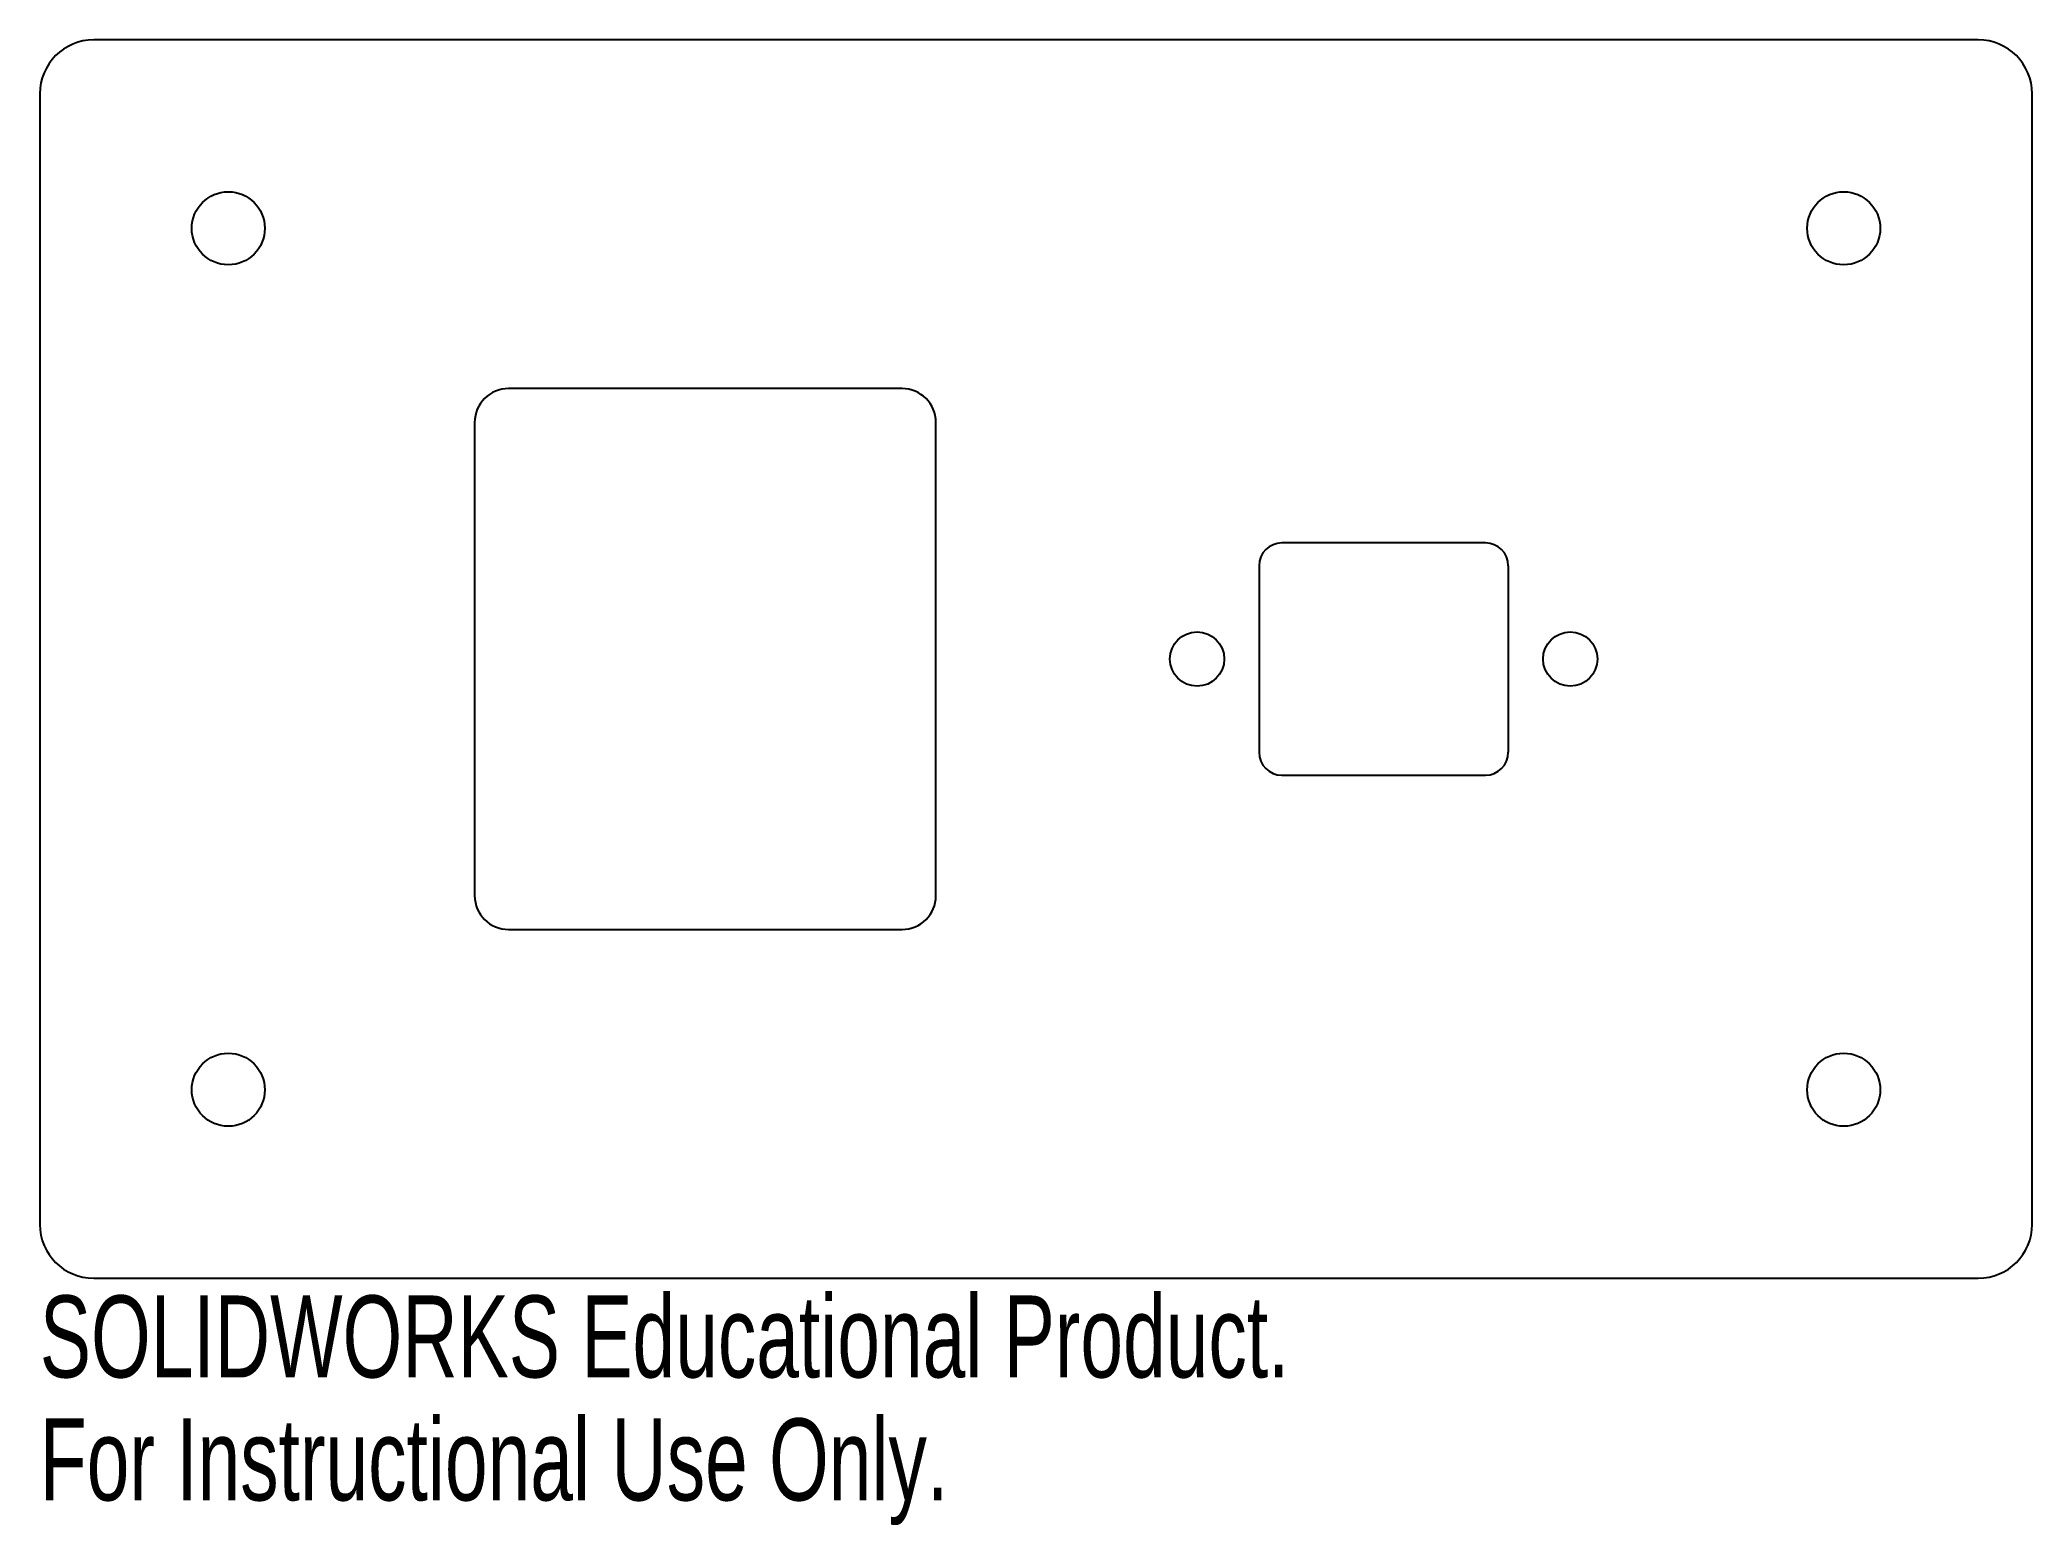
# Model space of a CAD drawing. Header units: inches. Extents: x -2.31 to 2.31, y -2.01 to 1.44.
import ezdxf

# ---------------------------------------------------------------- set-up
doc = ezdxf.new("R2010")
doc.units = ezdxf.units.IN
doc.header["$MEASUREMENT"] = 0
doc.styles.add('SLDTEXTSTYLE0', font='TXT', dxfattribs={"width": 0.7})

msp = doc.modelspace()

# ---------------------------------------------------------------- linework, layer by layer
at = {"color": 7, "linetype": 'Continuous', "lineweight": 25}
for p, q in [((2.1875, 1.4375), (-2.1875, 1.4375)), ((-2.3125, 1.3125), (-2.3125, -1.3125)), ((2.3125, -1.3125), (2.3125, 1.3125)), ((-0.311, 0.628), (-1.2244, 0.628)), ((-1.3031, 0.5492), (-1.3031, -0.5492)), ((-0.2323, -0.5492), (-0.2323, 0.5492)), ((1.0433, 0.2697), (0.5709, 0.2697)), ((0.5177, 0.2165), (0.5177, -0.2165)), ((1.0965, -0.2165), (1.0965, 0.2165)), ((0.5709, -0.2697), (1.0433, -0.2697)), ((-1.2244, -0.628), (-0.311, -0.628)), ((-2.1875, -1.4375), (2.1875, -1.4375))]:
    msp.add_line(p, q, dxfattribs=at)
for centre, radius in [((-1.875, 1), 0.0848), ((1.875, 1), 0.0848), ((0.374, 0), 0.063), ((1.2402, 0), 0.063), ((-1.875, -1), 0.0848), ((1.875, -1), 0.0848)]:
    msp.add_circle(centre, radius, dxfattribs=at)
for centre, radius, start, end in [((-2.1875, 1.3125), 0.125, 90, 180), ((2.1875, 1.3125), 0.125, 0, 90), ((-1.2244, 0.5492), 0.0787, 90, 180), ((-0.311, 0.5492), 0.0787, 0, 90), ((0.5709, 0.2165), 0.0531, 90, 180), ((1.0433, 0.2165), 0.0531, 0, 90), ((0.5709, -0.2165), 0.0531, 180, 270), ((1.0433, -0.2165), 0.0531, 270, 0), ((-1.2244, -0.5492), 0.0787, 180, 270), ((-0.311, -0.5492), 0.0787, 270, 0), ((-2.1875, -1.3125), 0.125, 180, 270), ((2.1875, -1.3125), 0.125, 270, 0)]:
    msp.add_arc(centre, radius, start, end, dxfattribs=at)

# ---------------------------------------------------------------- texts
at = {"color": 7, "linetype": 'Continuous', "char_height": 0.1903, "attachment_point": 1, "style": 'SLDTEXTSTYLE0'}
for s, insert in [('SOLIDWORKS Educational Product.', (-2.3125, -1.4776)), ('For Instructional Use Only.', (-2.3125, -1.7631))]:
    msp.add_mtext(s, dxfattribs=dict(at, insert=insert))

doc.saveas('drawing.dxf')
